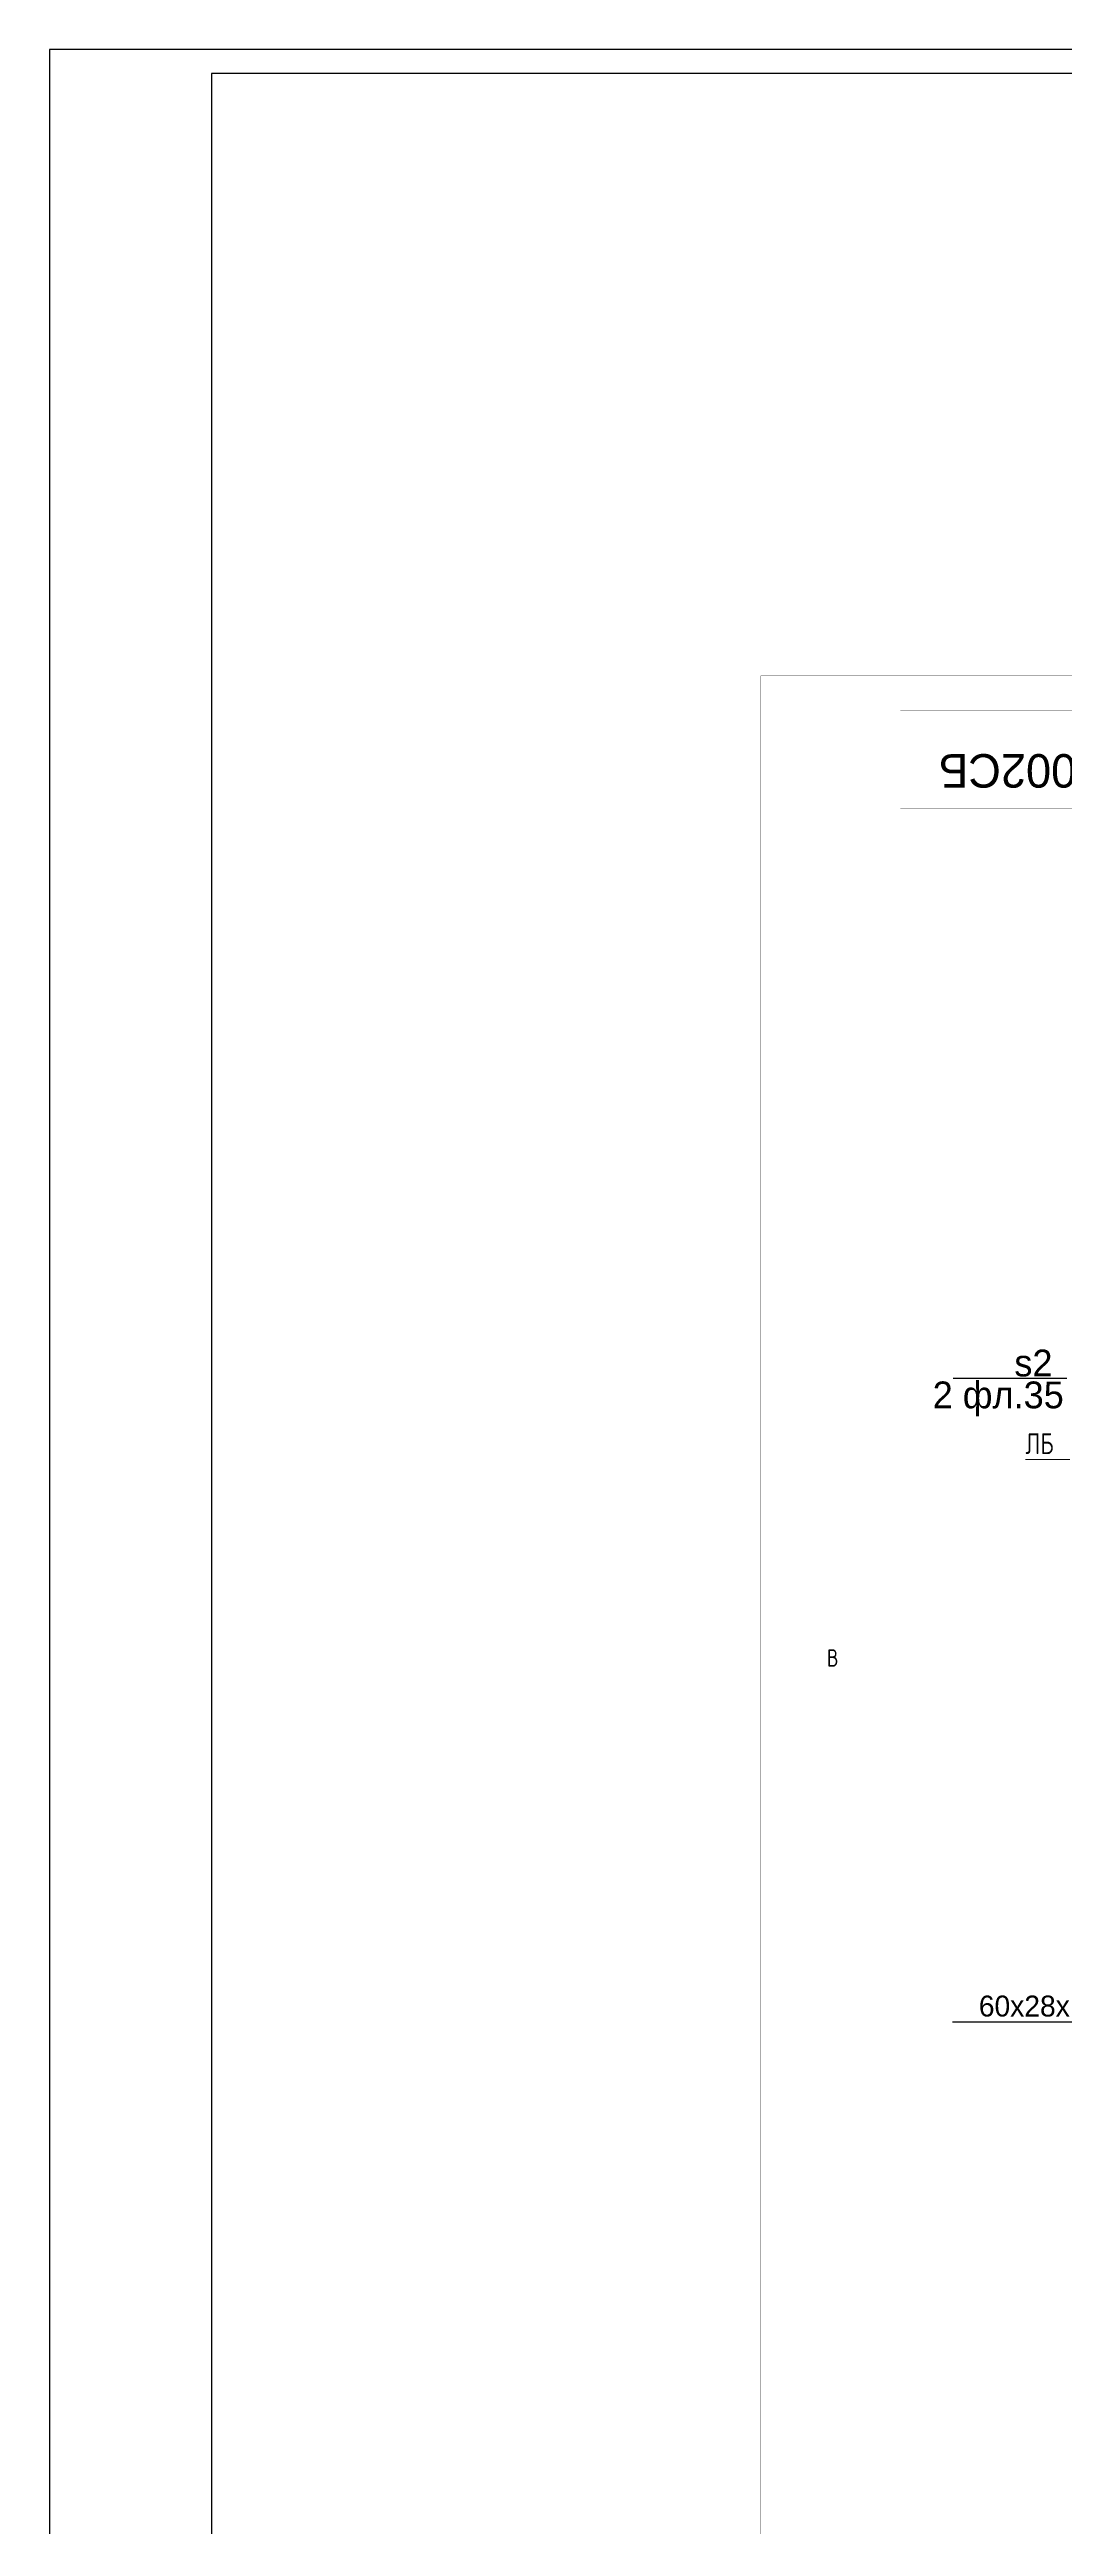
# Model space of a CAD drawing. Header units: millimetres. Extents: x 42007 to 66896, y -556 to 10827.
# Drawn here: x 42007 to 43462, y 3345 to 6894 of the extents above; entities that cross this region are included whole.
import ezdxf

# ---------------------------------------------------------------- set-up
doc = ezdxf.new("R2010")
doc.units = ezdxf.units.MM
doc.linetypes.add('K5LT32769', pattern=[0])
doc.linetypes.add('K5LT32775', pattern=[0])
doc.layers.add('основные', color=250, linetype='Continuous', lineweight=20)
doc.styles.add('KTEXTSTYLE', font='GOST_AU.SHX', dxfattribs={"width": 0.96, "height": 5})
doc.styles.add('style5', font='arial.ttf', dxfattribs={"height": 3})

msp = doc.modelspace()

# ---------------------------------------------------------------- linework, layer by layer
at = {"color": 0}
for p, q in [((43465.107, 4989.923), (43302.339, 4989.966)), ((43301.299, 4067.657), (43604.325, 4067.801))]:
    msp.add_line(p, q, dxfattribs=at)
at = {"color": 7, "linetype": 'K5LT32769', "lineweight": 18}
msp.add_line((43406.076, 4873.751), (43469.54, 4873.751), dxfattribs=at)
at = {"color": 2}
for points in [[(42007.102, -556.488), (66124.1, -556.488), (66124.1, 6894.349), (42007.102, 6894.349)], [(42239.188, -439.554), (65841.366, -439.554), (65841.366, 6859.821), (42239.188, 6859.821)]]:
    msp.add_lwpolyline(points, close=True, dxfattribs=at)
at = {"color": 7, "linetype": 'K5LT32769', "const_width": 0.18}
msp.add_lwpolyline([(43026.651, 5996.745), (55636.651, 5996.745), (55636.651, 56.745), (43026.651, 56.745)], close=True, dxfattribs=at)
at = {"color": 1, "linetype": 'K5LT32775', "true_color": 0xff0000, "const_width": 0.18}
msp.add_lwpolyline([(55586.651, 106.745), (43226.651, 106.745), (43226.651, 5946.745), (55586.651, 5946.745)], close=True, dxfattribs=at)
msp.add_lwpolyline([(43226.651, 5806.745), (43926.651, 5806.745), (43926.651, 5946.745)], dxfattribs=at)
msp.add_lwpolyline([(43226.651, 5806.745), (43926.651, 5806.745), (43926.651, 5946.745)], dxfattribs=at)

# ---------------------------------------------------------------- texts
at = {"color": 7, "attachment_point": 1}
for s, insert, char_height, style in [('{\\H12.8x;\\W0.965;s2}', (43390.082, 5031.231), 3, 'style5'), ('{\\H12.8x;\\W0.965;2 фл.35}', (43273.036, 4985.518), 3, 'style5'), ('\\H3.5;\\W0.965;\\Q15;\\Q0;\\H30.00;ЛБ', (43406.07, 4911.511), 2.5, 'KTEXTSTYLE'), ('\\H3.5;\\W0.965;\\Q15;\\Q0;\\H25.00;{\\c16711935;B}', (43121.504, 4601.809), 3, 'KTEXTSTYLE'), ('{\\H10x;\\W0.965;60x28x12x3.5}', (43339.184, 4105.512), 3, 'style5')]:
    msp.add_mtext(s, dxfattribs=dict(at, insert=insert, char_height=char_height, style=style))
at = {"layer": 'основные', "color": 0, "style": 'style5', "width": 0.965}
msp.add_text('23321.362131.002СБ', height=48, rotation=180, dxfattribs=at).set_placement((43910.536, 5884.667))
msp.add_text('23321.362131.002СБ', height=48, rotation=180, dxfattribs=at).set_placement((43910.536, 5884.667))

doc.saveas('drawing.dxf')
